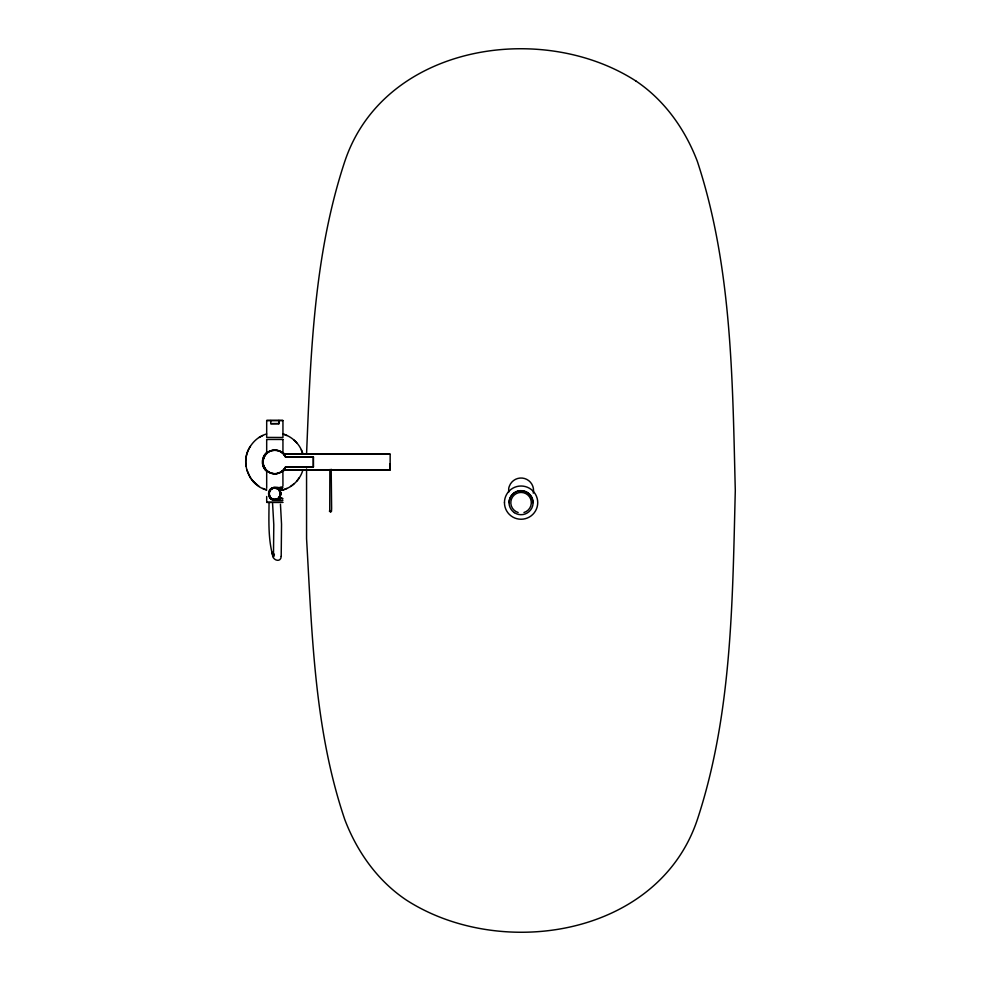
<?xml version="1.0" encoding="UTF-8"?>
<svg xmlns="http://www.w3.org/2000/svg" width="981" height="981" viewBox="0 0 981 981"><rect width="100%" height="100%" fill="white"/><g stroke="black" fill="none" stroke-linecap="round" stroke-linejoin="round"><path stroke-width="1.47" d="M282.675 471.003L285.863 466.858L313.368 466.956L313.368 457.011L285.692 456.925A11.968 11.968 0 0 0 267.457 452.572L264.796 455.527M313.368 466.956L313.368 457.011M390.168 463.682L390.144 469.813L284 469.813L282.736 471.064M390.144 469.813L390.168 454.24L283.901 454.142L282.185 452.658M269.039 503.523C268.904 520.604 268.12 538.079 272.522 554.755C272.264 560.139 280.824 563.217 281.204 556.411M281.204 556.301L281.535 524.234L280.456 504.259M280.983 493.651L280.934 492.965M280.615 492.67L280.701 494.105M280.259 494.682L280.112 492.155L280.223 493.406M280.48 494.718L280.554 493.394M279.904 496.693L280.75 493.382L279.144 489.666L280.247 491.444L280.051 490.426M279.585 497.257L280.48 495.368L280.21 496.46M264.796 468.428C261.645 463.621 262.638 456.692 267.028 452.952C261.302 457.33 261.437 467.312 267.519 471.309A11.968 11.968 0 0 0 285.741 466.956L285.79 466.784M284 469.813L285.9 466.735M329.861 469.543L329.739 510.353L330.499 512.327L331.492 511.175L331.615 508.293L331.186 469.274M279.475 497.171L280.615 494.743A5.911 5.911 0 0 0 272.828 488.17A5.911 5.911 0 0 0 271.05 498.25A5.911 5.911 0 0 0 280.664 494.755M302.822 470.181C299.781 480.923 290.069 489.36 278.996 490.807M250.413 446.281C239.536 461.646 248.561 485.239 266.624 489.997M266.685 452.56C261.007 457.183 261.007 466.772 266.685 471.395M264.514 455.343L262.663 460.224L262.663 463.731M274.398 554.155L273.466 556.975L273.797 524.761L272.583 503.511M279.168 496.938L279.793 495.859M279.892 495.895L279.254 496.999A5.494 5.494 0 0 1 278.371 497.931M264.441 455.294L266.746 452.633M296.851 481.046L299.291 477.673M269.505 490.193L272.362 487.79L282.405 487.398M266.942 453.063C269.456 449.506 280.051 449.286 282.724 453.038M270.744 420.53L270.744 423.718L278.96 423.718L278.862 420.432L278.862 423.633M284.159 470.046L282.896 471.26L282.945 486.049M283.019 471.395L284.294 470.157M282.185 471.309L284.073 469.727L390.23 469.727M270.339 489.286L273.613 487.422M266.624 433.958C253.012 437.796 243.889 452.167 246.035 466.122M290.584 486.466L293.883 483.915M635.933 81.031L635.872 80.982C541.389 20.086 383.939 44.721 344.883 161.178L344.846 161.264C313.675 255.232 310.597 355.784 306.562 453.958M306.562 468.93L306.562 538.606C312.044 632.88 314.19 729.533 344.846 819.736L344.883 819.822C357.072 851.741 377.611 880.803 406.22 899.969L406.281 900.018C500.764 960.914 658.214 936.266 697.27 819.822L697.307 819.736C732.182 714.033 732.476 600.703 735.296 490.5C732.476 380.297 732.182 266.967 697.307 161.264L697.27 161.178C685.069 129.234 664.517 100.16 635.872 80.982M281.927 471.518L282.945 470.647L278.96 473.124L274.852 473.946L270.744 473.124L266.942 470.892M272.362 487.79C266.648 489.924 267.617 499.329 273.625 500.052M280.652 489.445C264.809 480.997 266.084 507.202 281.302 498.017L273.711 499.648M272.559 488.268C267.813 490.071 267.813 497.502 272.559 499.317M259.119 437.489L262.785 435.576M285.655 466.907L313.466 466.858M279.438 497.134A5.714 5.714 0 0 1 271.173 498.103A5.714 5.714 0 0 1 270.682 489.801A5.714 5.714 0 0 1 279.009 489.801L280.186 490.672M283.055 489.911L286.918 488.379M281.302 489.347C286.133 488.415 277.194 490.292 274.852 487.815M279.364 498.152L280.014 498.005M279.364 498.066L280.014 497.919M280.652 489.531L281.302 489.433M273.625 487.52L274.852 487.299M274.852 487.398L277.353 487.398M330.205 469.899L329.346 469.899M329.346 511.101L331.431 511.15M266.783 420.432L282.847 420.432M278.96 423.534L270.842 423.633M266.685 439.463L282.945 439.463M313.466 457.097L285.765 457.097L283.828 454.203L285.802 457.195L284.073 454.24L390.168 454.24M280.652 487.299L282.884 487.398M280.652 500.187L272.362 499.795L269.505 497.392M277.341 500.285L282.945 500.285M266.685 502.297L282.945 502.297M266.832 502.431L282.577 502.431M273.613 500.151L274.852 500.175M280.652 498.005L282.933 498.655L281.302 498.103M279.352 489.396L280.002 489.544M279.34 489.311L280.002 489.458M283.08 433.958C292.399 436.803 300.149 444.356 302.822 453.774M283.055 434.043L286.918 435.576M262.785 488.379L266.648 489.911M272.399 499.709L270.339 498.287M259.119 486.466L252.853 481.046L250.413 477.673M293.883 440.04L296.851 442.921M283.019 452.56L284.294 453.798M282.896 452.707L284.159 453.921M282.736 452.891L283.963 454.08M266.967 471.064L263.963 466.956M252.779 481.107L255.759 483.989M278.837 489.96L279.597 490.978L278.763 490.022M265.544 470.046L263.656 467.091M250.327 477.722L246.967 470.157M301.326 449.887L302.737 453.798M263.57 467.128L262.577 463.743M271.786 551.96L272.522 554.755M280.468 492.045L280.701 493.382M508.624 492.327L508.722 488.256A18.897 18.897 0 0 1 509.384 486.135A12.483 12.483 0 0 1 524.59 478.52A12.483 12.483 0 0 1 533.272 493.149M282.945 439.537L282.945 452.805M266.685 439.537L266.685 452.866M266.685 471.088L266.685 488.305M266.685 496.496L266.685 501.401M285.52 466.846A11.735 11.735 0 0 1 267.605 471.199A11.735 11.735 0 0 1 267.605 452.756A11.735 11.735 0 0 1 285.52 457.109M267.457 471.383A11.968 11.968 0 0 1 267.457 452.572M518.176 512.511A10.251 10.251 0 0 1 512.707 496.729A10.251 10.251 0 0 1 529.421 496.729A10.251 10.251 0 0 1 523.952 512.511M509.188 502.677A11.846 11.846 0 0 1 509.666 499.329M509.924 498.532A11.846 11.846 0 0 1 515.356 492.278M516.104 491.898A11.846 11.846 0 0 1 518.508 491.089M519.341 490.941A11.846 11.846 0 0 1 521.058 490.819M521.058 490.917A11.76 11.76 0 0 1 522.75 491.027M523.572 491.187A11.76 11.76 0 0 1 528.771 493.786M529.397 494.363A11.76 11.76 0 0 1 532.83 502.677M330.805 469.838A29.688 9.418 6.6 0 1 330.156 469.838M282.945 420.53L266.685 420.53L266.685 437.416L282.945 437.489L282.945 420.641M282.356 498.311L282.356 498.311M514.326 512.634A12.03 12.03 0 0 0 533.063 503.535A12.03 12.03 0 0 0 515.81 491.849A12.03 12.03 0 0 0 514.326 512.634M504.455 502.677A16.579 16.579 0 0 0 521.058 519.243A16.665 16.665 0 0 0 537.735 502.677A16.665 16.665 0 0 0 521.058 486.012A16.579 16.579 0 0 0 504.455 502.677"/></g></svg>
